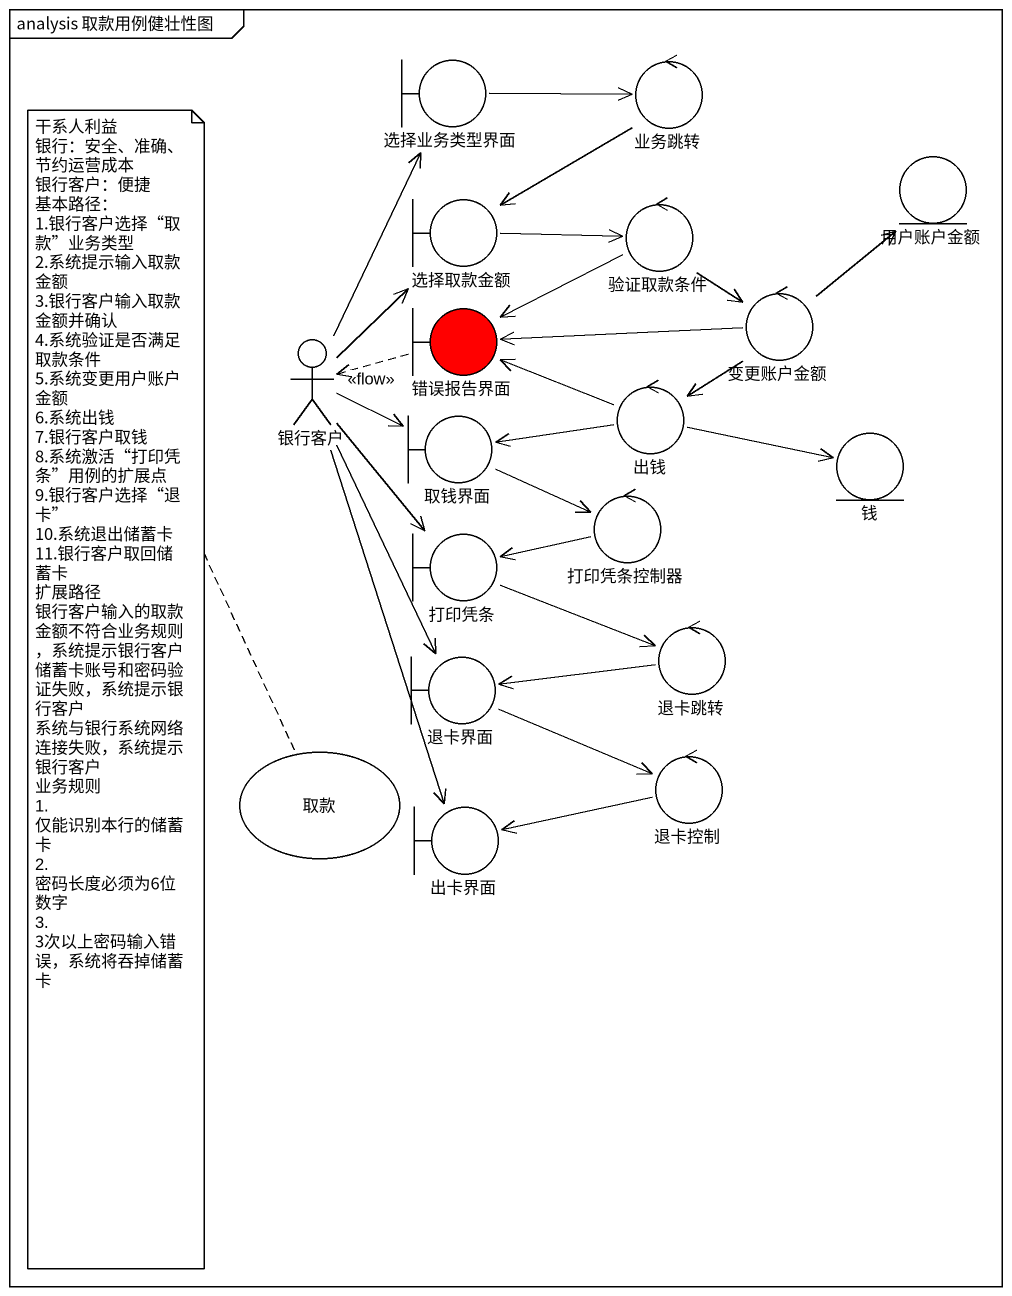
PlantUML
@startuml
mainframe analysis 取款用例健壮性图
boundary 选择业务类型界面
control 业务跳转
boundary 选择取款金额
control 验证取款条件
entity 用户账户金额
actor 银行客户
boundary 错误报告界面 #FF0000
control 变更账户金额
boundary 取钱界面
control 出钱
entity 钱
boundary 打印凭条
control 打印凭条控制器
boundary 退卡界面
control 退卡跳转
usecase 取款
control 退卡控制
boundary 出卡界面
选择业务类型界面 -right-> 业务跳转
业务跳转 --> 选择取款金额
选择取款金额 -right-> 验证取款条件
验证取款条件 -left-> 错误报告界面
验证取款条件 --> 变更账户金额
银行客户 -up-> 选择业务类型界面
银行客户 -up-> 选择取款金额
银行客户 -right-> 取钱界面
银行客户 --> 打印凭条
银行客户 --> 退卡界面
银行客户 --> 出卡界面
错误报告界面 .left.> 银行客户 : <<flow>>
变更账户金额 -up-> 用户账户金额
变更账户金额 -left-> 错误报告界面
变更账户金额 --> 出钱
取钱界面 -right-> 打印凭条控制器
出钱 -left-> 错误报告界面
出钱 -left-> 取钱界面
出钱 -right-> 钱
打印凭条 -right-> 退卡跳转
打印凭条控制器 -left-> 打印凭条
退卡界面 -right-> 退卡控制
退卡跳转 -left-> 退卡界面
退卡控制 -left-> 出卡界面
note left of 取款
  干系人利益
  银行：安全、准确、节约运营成本
  银行客户：便捷
  基本路径：
  1.银行客户选择“取款”业务类型
  2.系统提示输入取款金额
  3.银行客户输入取款金额并确认
  4.系统验证是否满足取款条件
  5.系统变更用户账户金额
  6.系统出钱
  7.银行客户取钱
  8.系统激活“打印凭条”用例的扩展点
  9.银行客户选择“退卡”
  10.系统退出储蓄卡
  11.银行客户取回储蓄卡
  扩展路径
  银行客户输入的取款金额不符合业务规则，系统提示银行客户
  储蓄卡账号和密码验证失败，系统提示银行客户
  系统与银行系统网络连接失败，系统提示银行客户
  业务规则
  1. 仅能识别本行的储蓄卡
  2. 密码长度必须为6位数字
  3. 3次以上密码输入错误，系统将吞掉储蓄卡
end note
@enduml
